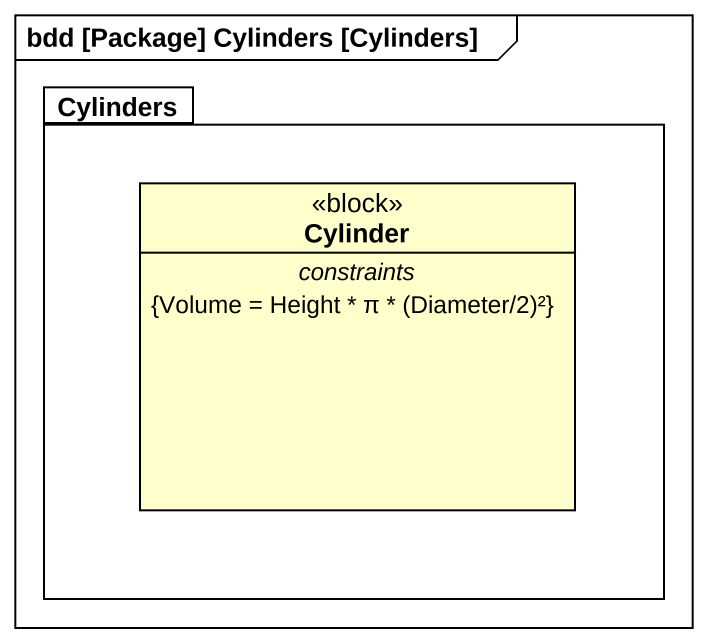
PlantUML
@startuml
mainframe bdd [Package] Cylinders [Cylinders]
hide circle
hide empty members
package Cylinders {
  class Cylinder <<block>> {
    -- constraints --
    {field} {Volume = Height * π * (Diameter/2)²}
  }
}
@enduml
